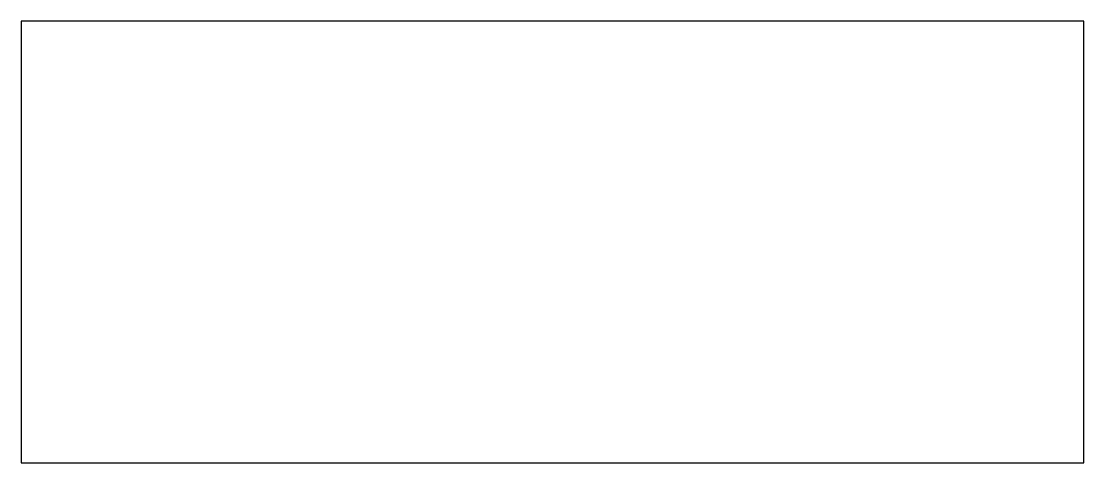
# Model space of a CAD drawing. Header units: millimetres. Extents: x -489 to 489, y 2440 to 2846.
import ezdxf

# ---------------------------------------------------------------- set-up
doc = ezdxf.new("R2010")
doc.units = ezdxf.units.MM
doc.layers.get('0').update_dxf_attribs({"linetype": 'CONTINUOUS'})

msp = doc.modelspace()

# ---------------------------------------------------------------- linework, layer by layer
msp.add_lwpolyline([(-488.95, 2439.9875), (488.95, 2439.9875), (488.95, 2846.3875), (-488.95, 2846.3875)], close=True)

doc.saveas('drawing.dxf')
